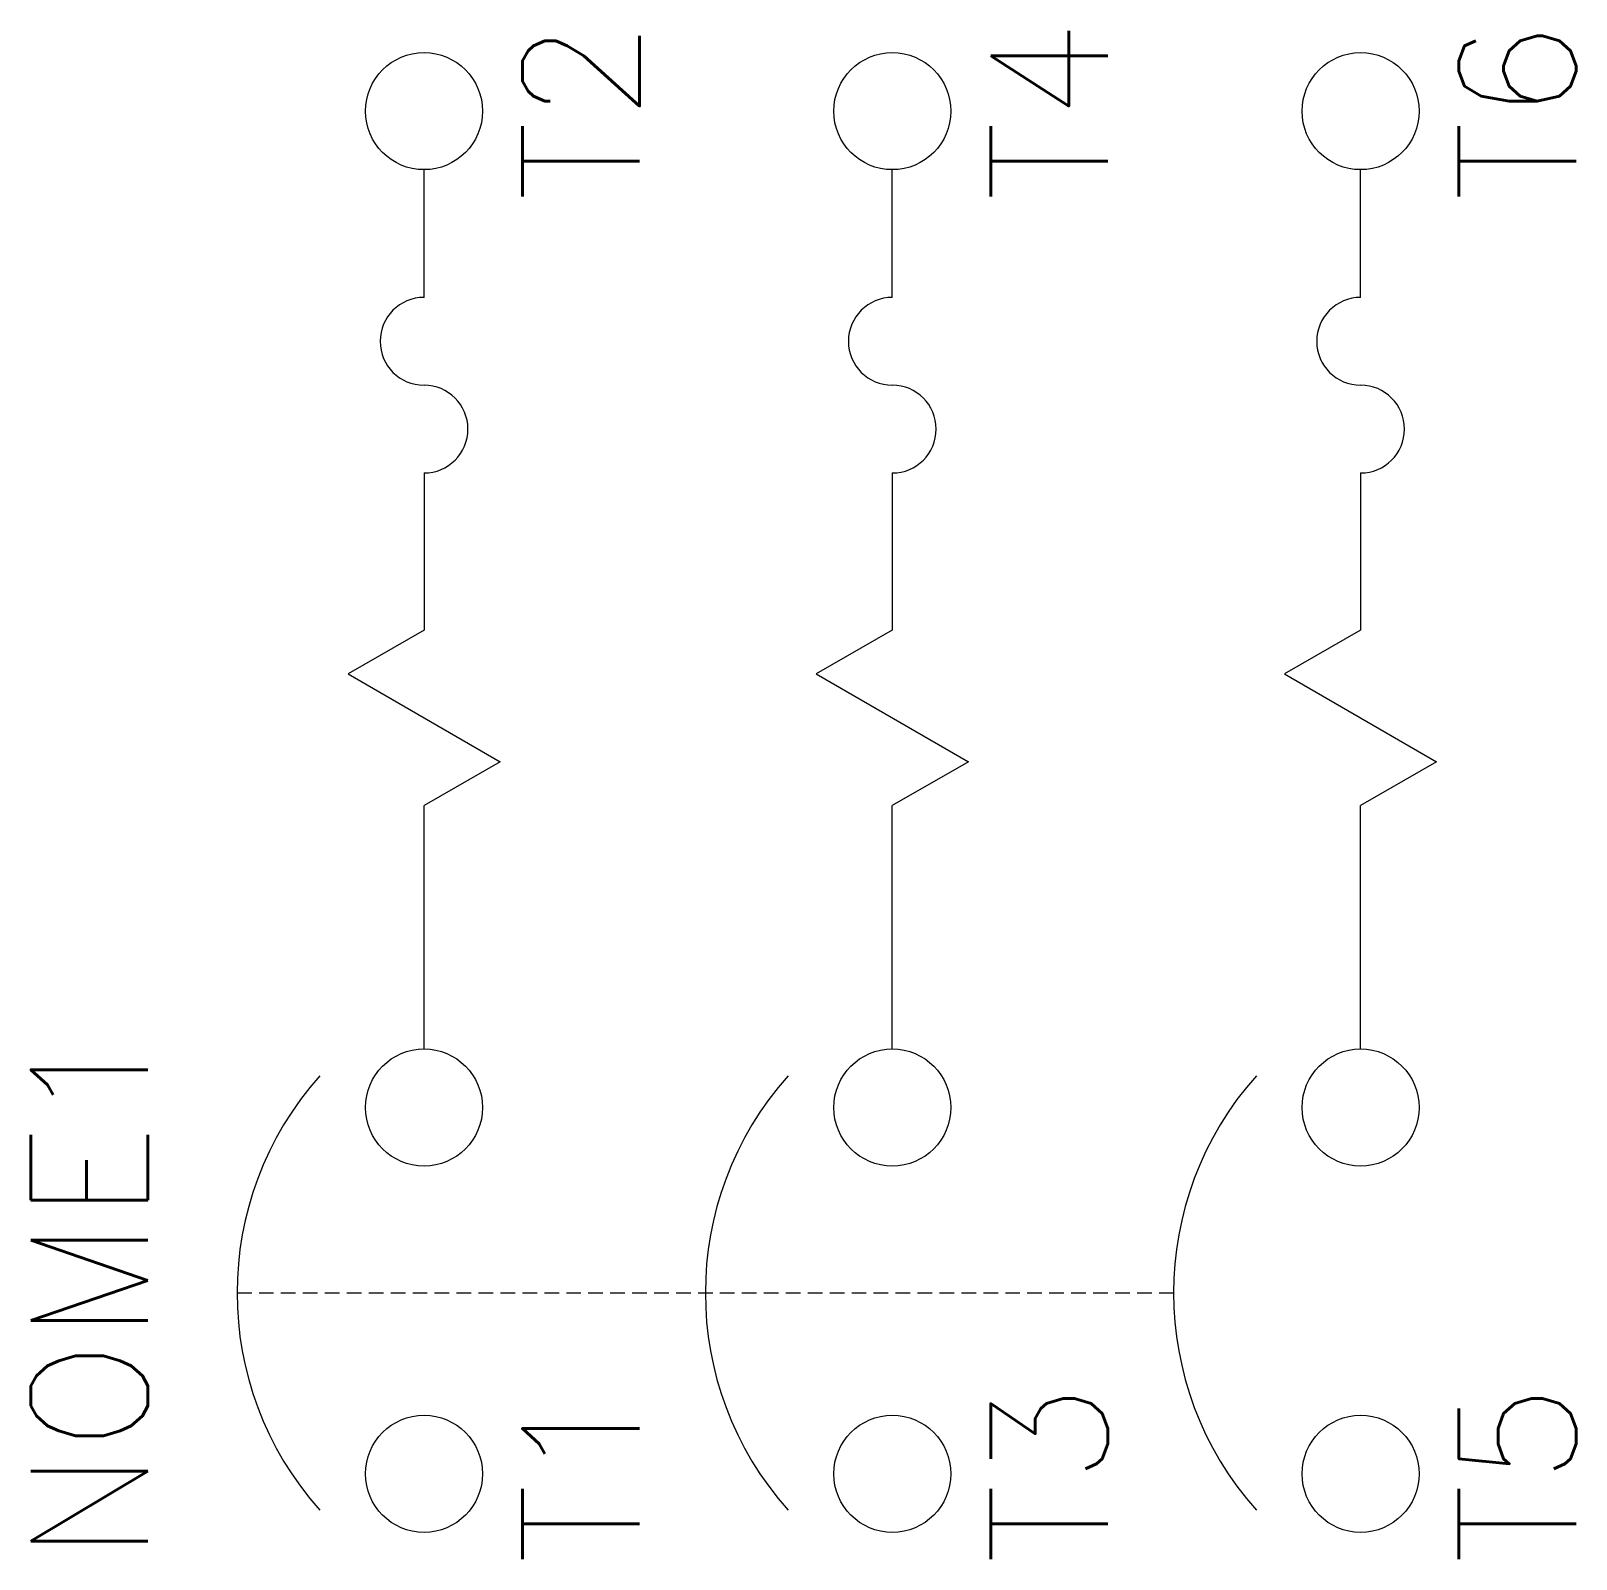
# Model space of a CAD drawing. Extents: x 357.9 to 384.3, y 197.9 to 224.
import ezdxf
from ezdxf.enums import TextEntityAlignment as Align

# ---------------------------------------------------------------- set-up
doc = ezdxf.new("R2010")
doc.units = 0
doc.header["$MEASUREMENT"] = 0
doc.linetypes.add('HIDDEN', pattern=[0.375, 0.25, -0.125])
doc.layers.get('0').update_dxf_attribs({"linetype": 'CONTINUOUS'})
doc.styles.add('ROMANS', font='romans')

msp = doc.modelspace()

# ---------------------------------------------------------------- linework, layer by layer
for p, q in [((364.596, 219.492), (364.596, 221.675)), ((372.596, 219.492), (372.596, 221.675)), ((380.596, 219.492), (380.596, 221.675))]:
    msp.add_line(p, q)
at = {"linetype": 'Continuous'}
for p, q in [((364.596, 216.492), (364.596, 213.808)), ((372.596, 216.492), (372.596, 213.808)), ((380.596, 216.492), (380.596, 213.808)), ((364.596, 213.808), (363.297, 213.058)), ((372.596, 213.808), (371.297, 213.058)), ((380.596, 213.808), (379.297, 213.058)), ((363.297, 213.058), (365.895, 211.558)), ((371.297, 213.058), (373.895, 211.558)), ((379.297, 213.058), (381.895, 211.558)), ((365.895, 211.558), (364.596, 210.808)), ((373.895, 211.558), (372.596, 210.808)), ((381.895, 211.558), (380.596, 210.808)), ((364.596, 206.65), (364.596, 210.808)), ((372.596, 206.65), (372.596, 210.808)), ((380.596, 206.65), (380.596, 210.808))]:
    msp.add_line(p, q, dxfattribs=at)
at = {"linetype": 'HIDDEN'}
msp.add_line((361.402, 202.481), (377.402, 202.481), dxfattribs=at)
at = {"linetype": 'Continuous'}
for centre in [(364.596, 222.675), (372.596, 222.675), (380.596, 222.675), (364.596, 205.65), (372.596, 205.65), (380.596, 205.65), (364.596, 199.391), (372.596, 199.391), (380.596, 199.391)]:
    msp.add_circle(centre, 1, dxfattribs=at)
for centre, radius, start, end in [((364.596, 218.742), 0.75, 90, 270), ((372.596, 218.742), 0.75, 90, 270), ((380.596, 218.742), 0.75, 90, 270), ((364.596, 217.242), 0.75, 270, 90), ((372.596, 217.242), 0.75, 270, 90), ((380.596, 217.242), 0.75, 270, 90), ((366.983, 202.481), 5.581, 138.3063, 221.6937), ((374.983, 202.481), 5.581, 138.3063, 221.6937), ((382.983, 202.481), 5.581, 138.3063, 221.6937)]:
    msp.add_arc(centre, radius, start, end, dxfattribs=at)

# ---------------------------------------------------------------- texts
at = {"lineweight": -3, "style": 'ROMANS'}
for tag, p in [('T2', (366.277, 222.675)), ('T4', (374.277, 222.675)), ('T6', (382.277, 222.675)), ('T3', (374.277, 199.391)), ('T5', (382.277, 199.391)), ('T1', (366.277, 199.391))]:
    msp.add_attdef(tag, text='', height=2, rotation=90, dxfattribs=at).set_placement(p, align=Align.TOP_CENTER)
msp.add_attdef('NOME1', text='', height=2, rotation=90, dxfattribs=at).set_placement((358.88, 202.481), align=Align.MIDDLE_CENTER)

doc.saveas('drawing.dxf')
